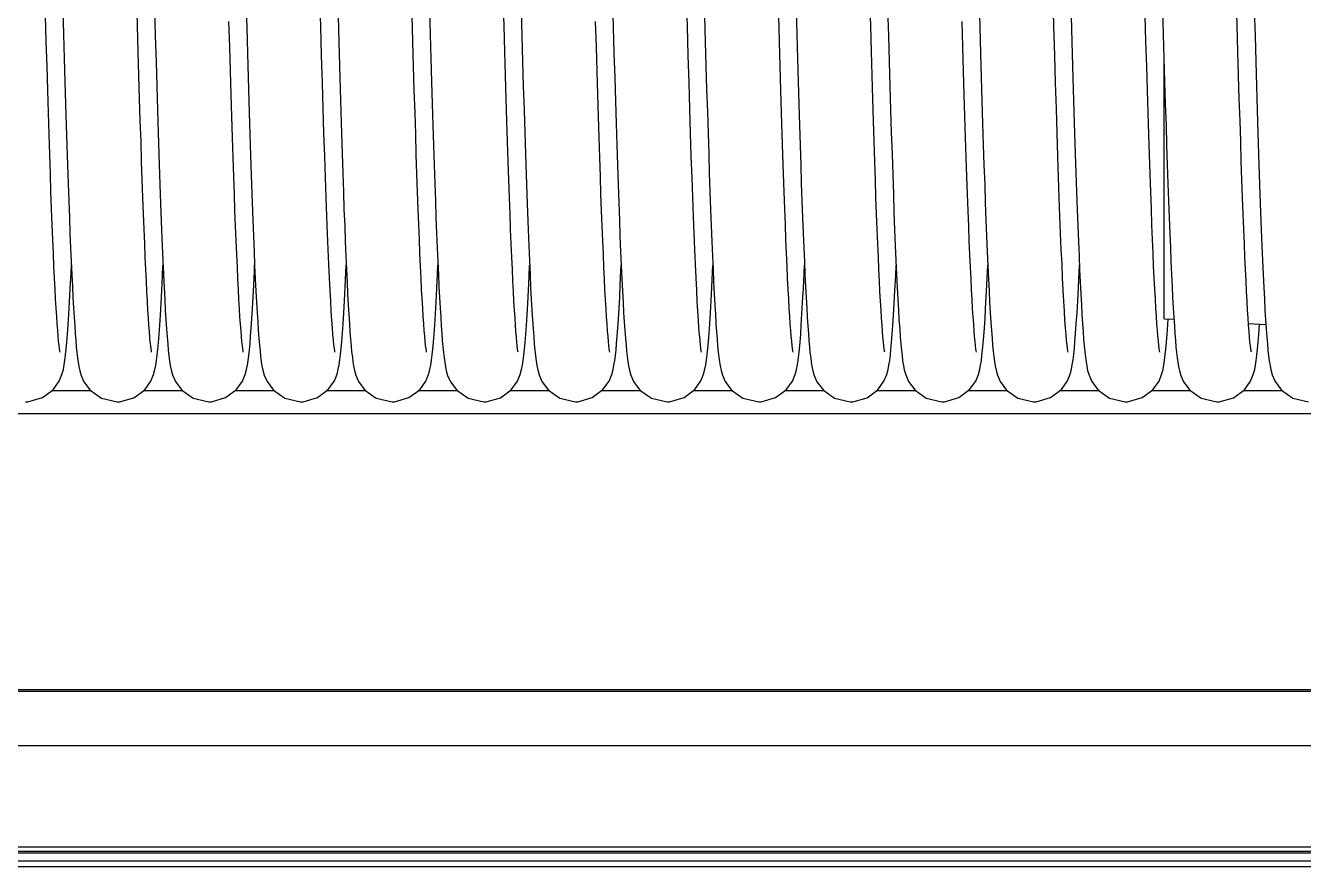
# Model space of a CAD drawing. Header units: millimetres. Extents: x 21899 to 38731, y -5425 to 3612.
# Drawn here: x 32057.5 to 32169.1, y -2806 to -2732.6 of the extents above; entities that cross this region are included whole.
import ezdxf

# ---------------------------------------------------------------- set-up
doc = ezdxf.new("R2010")
doc.units = ezdxf.units.MM

msp = doc.modelspace()

# ---------------------------------------------------------------- linework, layer by layer
at = {"color": 7, "linetype": 'Continuous'}
for p, q in [((32060.7, -2728.98), (32060.82, -2733.37)), ((32092.7, -2728.98), (32092.82, -2733.37)), ((32124.7, -2728.98), (32124.82, -2733.37)), ((32156.7, -2728.98), (32156.82, -2733.37)), ((32156.82, -2733.37), (32156.88, -2735.46)), ((32156.9, -2758.16), (32156.9, -2735.94)), ((32156.9, -2758.16), (32157.75, -2758.21)), ((32157.17, -2759.5), (32157.22, -2758.69)), ((32157.22, -2758.69), (32157.26, -2758.18)), ((32164.26, -2758.57), (32165.78, -2758.66)), ((32165.16, -2759.54), (32165.23, -2758.63)), ((32063.23, -2764.47), (32059.76, -2764.47)), ((32071.23, -2764.47), (32067.76, -2764.47)), ((32079.23, -2764.47), (32075.76, -2764.47)), ((32087.23, -2764.47), (32083.75, -2764.47)), ((32095.23, -2764.47), (32091.76, -2764.47)), ((32103.23, -2764.47), (32099.76, -2764.47)), ((32111.23, -2764.47), (32107.76, -2764.47)), ((32119.23, -2764.47), (32115.75, -2764.47)), ((32127.23, -2764.47), (32123.76, -2764.47)), ((32135.23, -2764.47), (32131.76, -2764.47)), ((32143.23, -2764.47), (32139.76, -2764.47)), ((32151.23, -2764.47), (32147.75, -2764.47)), ((32159.23, -2764.47), (32155.76, -2764.47)), ((32167.23, -2764.47), (32163.76, -2764.47)), ((32609.4, -2766.47), (31393.4, -2766.47)), ((34140.86, -2790.56), (31376.6, -2790.56)), ((34087.08, -2790.56), (31418.08, -2790.56)), ((34100.4, -2795.44), (31383.4, -2795.44)), ((31376.6, -2804.27), (34140.86, -2804.27)), ((31418.08, -2804.27), (34087.08, -2804.27)), ((31300.4, -2804.64), (34182.4, -2804.64)), ((31376.6, -2805.97), (34140.86, -2805.97)), ((31418.08, -2805.97), (34087.08, -2805.97))]:
    msp.add_line(p, q, dxfattribs=at)
at = {"color": 9, "linetype": 'Continuous'}
for p, q in [((34140.86, -2790.69), (31376.6, -2790.69)), ((34087.08, -2790.69), (31418.08, -2790.69)), ((31376.6, -2804.77), (34140.86, -2804.77)), ((31376.6, -2805.47), (34140.86, -2805.47)), ((31418.08, -2804.77), (34087.08, -2804.77)), ((31418.08, -2805.47), (34087.08, -2805.47))]:
    msp.add_line(p, q, dxfattribs=at)
at = {"color": 7, "linetype": 'Continuous'}
for points in [[(32068.51, -2761.09), (32068.49, -2760.99), (32068.46, -2760.8), (32068.43, -2760.53), (32068.39, -2760.18), (32068.35, -2759.77), (32068.31, -2759.28), (32068.27, -2758.73), (32068.23, -2758.1), (32068.18, -2757.41), (32068.14, -2756.64), (32068.09, -2755.79), (32068.05, -2754.87), (32068, -2753.87), (32067.95, -2752.78), (32067.9, -2751.62), (32067.85, -2750.36), (32067.8, -2749.02), (32067.74, -2747.58), (32067.69, -2746.05), (32067.63, -2744.43), (32067.58, -2742.71), (32067.52, -2740.89), (32067.46, -2738.97), (32067.4, -2736.95), (32067.34, -2734.83), (32067.28, -2732.6), (32067.21, -2730.27)], [(32076.74, -2730.45), (32076.81, -2732.76), (32076.87, -2734.99), (32076.93, -2737.12), (32076.99, -2739.17), (32077.05, -2741.12), (32077.11, -2742.99), (32077.17, -2744.76), (32077.23, -2746.45), (32077.28, -2748.04), (32077.34, -2749.54), (32077.39, -2750.96), (32077.45, -2752.29), (32077.5, -2753.53), (32077.56, -2754.68), (32077.61, -2755.75), (32077.66, -2756.73), (32077.71, -2757.63), (32077.77, -2758.45), (32077.82, -2759.2)], [(32084.51, -2761.09), (32084.49, -2760.97), (32084.46, -2760.75), (32084.42, -2760.44), (32084.38, -2760.04), (32084.34, -2759.55), (32084.29, -2758.97), (32084.24, -2758.29), (32084.19, -2757.51), (32084.14, -2756.64), (32084.09, -2755.66), (32084.03, -2754.59), (32083.98, -2753.4), (32083.92, -2752.11), (32083.86, -2750.72), (32083.8, -2749.21), (32083.74, -2747.58), (32083.68, -2745.83), (32083.62, -2743.97), (32083.55, -2741.97), (32083.49, -2739.85), (32083.42, -2737.59), (32083.35, -2735.2), (32083.28, -2732.67), (32083.2, -2730)], [(32100.51, -2761.09), (32100.49, -2760.99), (32100.46, -2760.8), (32100.43, -2760.53), (32100.39, -2760.18), (32100.35, -2759.77), (32100.31, -2759.28), (32100.27, -2758.73), (32100.23, -2758.1), (32100.18, -2757.41), (32100.14, -2756.64), (32100.09, -2755.79), (32100.05, -2754.87), (32100, -2753.87), (32099.95, -2752.78), (32099.9, -2751.62), (32099.85, -2750.36), (32099.8, -2749.02), (32099.74, -2747.58), (32099.69, -2746.05), (32099.63, -2744.43), (32099.58, -2742.71), (32099.52, -2740.89), (32099.46, -2738.97), (32099.4, -2736.95), (32099.34, -2734.83), (32099.28, -2732.6), (32099.21, -2730.27)], [(32108.74, -2730.45), (32108.81, -2732.76), (32108.87, -2734.99), (32108.93, -2737.12), (32108.99, -2739.17), (32109.05, -2741.12), (32109.11, -2742.99), (32109.17, -2744.76), (32109.23, -2746.45), (32109.28, -2748.04), (32109.34, -2749.54), (32109.39, -2750.96), (32109.45, -2752.29), (32109.5, -2753.53), (32109.56, -2754.68), (32109.61, -2755.75), (32109.66, -2756.73), (32109.71, -2757.63), (32109.77, -2758.45), (32109.82, -2759.2)], [(32116.51, -2761.09), (32116.49, -2760.97), (32116.46, -2760.75), (32116.42, -2760.44), (32116.38, -2760.04), (32116.34, -2759.55), (32116.29, -2758.97), (32116.24, -2758.29), (32116.19, -2757.51), (32116.14, -2756.64), (32116.09, -2755.66), (32116.03, -2754.59), (32115.98, -2753.4), (32115.92, -2752.11), (32115.86, -2750.72), (32115.8, -2749.21), (32115.74, -2747.58), (32115.68, -2745.83), (32115.62, -2743.97), (32115.55, -2741.97), (32115.49, -2739.85), (32115.42, -2737.59), (32115.35, -2735.2), (32115.28, -2732.67), (32115.2, -2730)], [(32132.51, -2761.09), (32132.49, -2760.99), (32132.46, -2760.8), (32132.43, -2760.53), (32132.39, -2760.18), (32132.35, -2759.77), (32132.31, -2759.28), (32132.27, -2758.73), (32132.23, -2758.1), (32132.18, -2757.41), (32132.14, -2756.64), (32132.09, -2755.79), (32132.05, -2754.87), (32132, -2753.87), (32131.95, -2752.78), (32131.9, -2751.62), (32131.85, -2750.36), (32131.8, -2749.02), (32131.74, -2747.58), (32131.69, -2746.05), (32131.63, -2744.43), (32131.58, -2742.71), (32131.52, -2740.89), (32131.46, -2738.97), (32131.4, -2736.95), (32131.34, -2734.83), (32131.28, -2732.6), (32131.21, -2730.27)], [(32140.74, -2730.45), (32140.81, -2732.76), (32140.87, -2734.99), (32140.93, -2737.12), (32140.99, -2739.17), (32141.05, -2741.12), (32141.11, -2742.99), (32141.17, -2744.76), (32141.23, -2746.45), (32141.28, -2748.04), (32141.34, -2749.54), (32141.39, -2750.96), (32141.45, -2752.29), (32141.5, -2753.53), (32141.56, -2754.68), (32141.61, -2755.75), (32141.66, -2756.73), (32141.71, -2757.63), (32141.77, -2758.45), (32141.82, -2759.2)], [(32148.51, -2761.09), (32148.49, -2760.97), (32148.46, -2760.75), (32148.42, -2760.44), (32148.38, -2760.04), (32148.34, -2759.55), (32148.29, -2758.97), (32148.24, -2758.29), (32148.19, -2757.51), (32148.14, -2756.64), (32148.09, -2755.66), (32148.03, -2754.59), (32147.98, -2753.4), (32147.92, -2752.11), (32147.86, -2750.72), (32147.8, -2749.21), (32147.74, -2747.58), (32147.68, -2745.83), (32147.62, -2743.97), (32147.55, -2741.97), (32147.49, -2739.85), (32147.42, -2737.59), (32147.35, -2735.2), (32147.28, -2732.67), (32147.2, -2730)], [(32164.51, -2761.09), (32164.49, -2760.99), (32164.46, -2760.8), (32164.43, -2760.53), (32164.39, -2760.18), (32164.35, -2759.77), (32164.31, -2759.28), (32164.27, -2758.73), (32164.23, -2758.1), (32164.18, -2757.41), (32164.14, -2756.64), (32164.09, -2755.79), (32164.05, -2754.87), (32164, -2753.87), (32163.95, -2752.78), (32163.9, -2751.62), (32163.85, -2750.36), (32163.8, -2749.02), (32163.74, -2747.58), (32163.69, -2746.05), (32163.63, -2744.43), (32163.58, -2742.71), (32163.52, -2740.89), (32163.46, -2738.97), (32163.4, -2736.95), (32163.34, -2734.83), (32163.28, -2732.6), (32163.21, -2730.27)], [(32060.51, -2761.09), (32060.49, -2760.97), (32060.46, -2760.77), (32060.43, -2760.49), (32060.39, -2760.13), (32060.35, -2759.7), (32060.31, -2759.19), (32060.26, -2758.62), (32060.22, -2757.97), (32060.17, -2757.24), (32060.13, -2756.44), (32060.08, -2755.57), (32060.03, -2754.61), (32059.98, -2753.57), (32059.93, -2752.45), (32059.88, -2751.25), (32059.83, -2749.96), (32059.78, -2748.57), (32059.72, -2747.09), (32059.67, -2745.52), (32059.61, -2743.84), (32059.56, -2742.07), (32059.5, -2740.19), (32059.44, -2738.21), (32059.38, -2736.14), (32059.31, -2733.97), (32059.25, -2731.72)], [(32068.76, -2731.14), (32068.83, -2733.47), (32068.89, -2735.72), (32068.95, -2737.88), (32069.02, -2739.95), (32069.08, -2741.92), (32069.14, -2743.8), (32069.2, -2745.59), (32069.26, -2747.28), (32069.31, -2748.88), (32069.37, -2750.38), (32069.43, -2751.78), (32069.48, -2753.09), (32069.54, -2754.31), (32069.59, -2755.43), (32069.65, -2756.47), (32069.7, -2757.41), (32069.75, -2758.27), (32069.81, -2759.05), (32069.86, -2759.75)], [(32084.78, -2731.78), (32084.84, -2733.98), (32084.9, -2736.1), (32084.96, -2738.14), (32085.02, -2740.1), (32085.08, -2741.97), (32085.14, -2743.76), (32085.19, -2745.47), (32085.25, -2747.09), (32085.3, -2748.62), (32085.36, -2750.06), (32085.41, -2751.42), (32085.47, -2752.69), (32085.52, -2753.87), (32085.57, -2754.98), (32085.62, -2756), (32085.67, -2756.94), (32085.72, -2757.8), (32085.77, -2758.59), (32085.82, -2759.3)], [(32092.51, -2761.09), (32092.49, -2760.97), (32092.46, -2760.77), (32092.43, -2760.49), (32092.39, -2760.13), (32092.35, -2759.7), (32092.31, -2759.19), (32092.26, -2758.62), (32092.22, -2757.97), (32092.17, -2757.24), (32092.13, -2756.44), (32092.08, -2755.57), (32092.03, -2754.61), (32091.98, -2753.57), (32091.93, -2752.45), (32091.88, -2751.25), (32091.83, -2749.96), (32091.78, -2748.57), (32091.72, -2747.09), (32091.67, -2745.52), (32091.61, -2743.84), (32091.56, -2742.07), (32091.5, -2740.19), (32091.44, -2738.21), (32091.38, -2736.14), (32091.31, -2733.97), (32091.25, -2731.72)], [(32100.76, -2731.14), (32100.83, -2733.47), (32100.89, -2735.72), (32100.95, -2737.88), (32101.02, -2739.95), (32101.08, -2741.92), (32101.14, -2743.8), (32101.2, -2745.59), (32101.26, -2747.28), (32101.31, -2748.88), (32101.37, -2750.38), (32101.43, -2751.78), (32101.48, -2753.09), (32101.54, -2754.31), (32101.59, -2755.43), (32101.65, -2756.47), (32101.7, -2757.41), (32101.75, -2758.27), (32101.81, -2759.05), (32101.86, -2759.75)], [(32116.78, -2731.78), (32116.84, -2733.98), (32116.9, -2736.1), (32116.96, -2738.14), (32117.02, -2740.1), (32117.08, -2741.97), (32117.14, -2743.76), (32117.19, -2745.47), (32117.25, -2747.09), (32117.3, -2748.62), (32117.36, -2750.06), (32117.41, -2751.42), (32117.47, -2752.69), (32117.52, -2753.87), (32117.57, -2754.98), (32117.62, -2756), (32117.67, -2756.94), (32117.72, -2757.8), (32117.77, -2758.59), (32117.82, -2759.3)], [(32124.51, -2761.09), (32124.49, -2760.97), (32124.46, -2760.77), (32124.43, -2760.49), (32124.39, -2760.13), (32124.35, -2759.7), (32124.31, -2759.19), (32124.26, -2758.62), (32124.22, -2757.97), (32124.17, -2757.24), (32124.13, -2756.44), (32124.08, -2755.57), (32124.03, -2754.61), (32123.98, -2753.57), (32123.93, -2752.45), (32123.88, -2751.25), (32123.83, -2749.96), (32123.78, -2748.57), (32123.72, -2747.09), (32123.67, -2745.52), (32123.61, -2743.84), (32123.56, -2742.07), (32123.5, -2740.19), (32123.44, -2738.21), (32123.38, -2736.14), (32123.31, -2733.97), (32123.25, -2731.72)], [(32132.76, -2731.14), (32132.83, -2733.47), (32132.89, -2735.72), (32132.95, -2737.88), (32133.02, -2739.95), (32133.08, -2741.92), (32133.14, -2743.8), (32133.2, -2745.59), (32133.26, -2747.28), (32133.31, -2748.88), (32133.37, -2750.38), (32133.43, -2751.78), (32133.48, -2753.09), (32133.54, -2754.31), (32133.59, -2755.43), (32133.65, -2756.47), (32133.7, -2757.41), (32133.75, -2758.27), (32133.81, -2759.05), (32133.86, -2759.75)], [(32148.78, -2731.78), (32148.84, -2733.98), (32148.9, -2736.1), (32148.96, -2738.14), (32149.02, -2740.1), (32149.08, -2741.97), (32149.14, -2743.76), (32149.19, -2745.47), (32149.25, -2747.09), (32149.3, -2748.62), (32149.36, -2750.06), (32149.41, -2751.42), (32149.47, -2752.69), (32149.52, -2753.87), (32149.57, -2754.98), (32149.62, -2756), (32149.67, -2756.94), (32149.72, -2757.8), (32149.77, -2758.59), (32149.82, -2759.3)], [(32156.51, -2761.09), (32156.49, -2760.97), (32156.46, -2760.77), (32156.43, -2760.49), (32156.39, -2760.13), (32156.35, -2759.7), (32156.31, -2759.19), (32156.26, -2758.62), (32156.22, -2757.97), (32156.17, -2757.24), (32156.13, -2756.44), (32156.08, -2755.57), (32156.03, -2754.61), (32155.98, -2753.57), (32155.93, -2752.45), (32155.88, -2751.25), (32155.83, -2749.96), (32155.78, -2748.57), (32155.72, -2747.09), (32155.67, -2745.52), (32155.61, -2743.84), (32155.56, -2742.07), (32155.5, -2740.19), (32155.44, -2738.21), (32155.38, -2736.14), (32155.31, -2733.97), (32155.25, -2731.72)], [(32164.76, -2731.14), (32164.83, -2733.47), (32164.89, -2735.72), (32164.95, -2737.88), (32165.02, -2739.95), (32165.08, -2741.92), (32165.14, -2743.8), (32165.2, -2745.59), (32165.26, -2747.28), (32165.31, -2748.88), (32165.37, -2750.38), (32165.43, -2751.78), (32165.48, -2753.09), (32165.54, -2754.31), (32165.59, -2755.43), (32165.65, -2756.47), (32165.7, -2757.41), (32165.75, -2758.27), (32165.81, -2759.05), (32165.86, -2759.75)], [(32076.51, -2761.09), (32076.49, -2760.98), (32076.46, -2760.78), (32076.43, -2760.5), (32076.39, -2760.14), (32076.35, -2759.72), (32076.31, -2759.22), (32076.27, -2758.64), (32076.22, -2758), (32076.18, -2757.29), (32076.13, -2756.5), (32076.08, -2755.63), (32076.04, -2754.69), (32075.99, -2753.66), (32075.94, -2752.56), (32075.89, -2751.37), (32075.84, -2750.1), (32075.78, -2748.74), (32075.73, -2747.28), (32075.68, -2745.74), (32075.62, -2744.1), (32075.57, -2742.36), (32075.51, -2740.52), (32075.45, -2738.58), (32075.39, -2736.55), (32075.33, -2734.43), (32075.26, -2732.22)], [(32108.51, -2761.09), (32108.49, -2760.98), (32108.46, -2760.78), (32108.43, -2760.5), (32108.39, -2760.14), (32108.35, -2759.72), (32108.31, -2759.22), (32108.27, -2758.64), (32108.22, -2758), (32108.18, -2757.29), (32108.13, -2756.5), (32108.08, -2755.63), (32108.04, -2754.69), (32107.99, -2753.66), (32107.94, -2752.56), (32107.89, -2751.37), (32107.84, -2750.1), (32107.78, -2748.74), (32107.73, -2747.28), (32107.68, -2745.74), (32107.62, -2744.1), (32107.57, -2742.36), (32107.51, -2740.52), (32107.45, -2738.58), (32107.39, -2736.55), (32107.33, -2734.43), (32107.26, -2732.22)], [(32140.51, -2761.09), (32140.49, -2760.98), (32140.46, -2760.78), (32140.43, -2760.5), (32140.39, -2760.14), (32140.35, -2759.72), (32140.31, -2759.22), (32140.27, -2758.64), (32140.22, -2758), (32140.18, -2757.29), (32140.13, -2756.5), (32140.08, -2755.63), (32140.04, -2754.69), (32139.99, -2753.66), (32139.94, -2752.56), (32139.89, -2751.37), (32139.84, -2750.1), (32139.78, -2748.74), (32139.73, -2747.28), (32139.68, -2745.74), (32139.62, -2744.1), (32139.57, -2742.36), (32139.51, -2740.52), (32139.45, -2738.58), (32139.39, -2736.55), (32139.33, -2734.43), (32139.26, -2732.22)], [(32060.82, -2733.37), (32060.88, -2735.46), (32060.94, -2737.48), (32061, -2739.41), (32061.06, -2741.27), (32061.11, -2743.05), (32061.17, -2744.74), (32061.22, -2746.35), (32061.28, -2747.88), (32061.33, -2749.33), (32061.38, -2750.69), (32061.44, -2751.98), (32061.49, -2753.18), (32061.54, -2754.3), (32061.59, -2755.35), (32061.64, -2756.31), (32061.69, -2757.21), (32061.74, -2758.03), (32061.79, -2758.78), (32061.84, -2759.46), (32061.88, -2760.07), (32061.93, -2760.63), (32061.98, -2761.12), (32062.04, -2761.57), (32062.09, -2761.97), (32062.15, -2762.34), (32062.23, -2762.7), (32062.35, -2763.11), (32062.59, -2763.67), (32063.15, -2764.41), (32064.13, -2765.1), (32065.5, -2765.41)], [(32092.82, -2733.37), (32092.88, -2735.46), (32092.94, -2737.48), (32093, -2739.41), (32093.06, -2741.27), (32093.11, -2743.05), (32093.17, -2744.74), (32093.22, -2746.35), (32093.28, -2747.88), (32093.33, -2749.33), (32093.38, -2750.69), (32093.44, -2751.98), (32093.49, -2753.18), (32093.54, -2754.3), (32093.59, -2755.35), (32093.64, -2756.31), (32093.69, -2757.21), (32093.74, -2758.03), (32093.79, -2758.78), (32093.84, -2759.46), (32093.88, -2760.07), (32093.93, -2760.63), (32093.98, -2761.12), (32094.04, -2761.57), (32094.09, -2761.97), (32094.15, -2762.34), (32094.23, -2762.7), (32094.35, -2763.11), (32094.59, -2763.67), (32095.15, -2764.41), (32096.13, -2765.1), (32097.5, -2765.41)], [(32124.82, -2733.37), (32124.88, -2735.46), (32124.94, -2737.48), (32125, -2739.41), (32125.06, -2741.27), (32125.11, -2743.05), (32125.17, -2744.74), (32125.22, -2746.35), (32125.28, -2747.88), (32125.33, -2749.33), (32125.38, -2750.69), (32125.44, -2751.98), (32125.49, -2753.18), (32125.54, -2754.3), (32125.59, -2755.35), (32125.64, -2756.31), (32125.69, -2757.21), (32125.74, -2758.03), (32125.79, -2758.78), (32125.84, -2759.46), (32125.88, -2760.07), (32125.93, -2760.63), (32125.98, -2761.12), (32126.04, -2761.57), (32126.09, -2761.97), (32126.15, -2762.34), (32126.23, -2762.7), (32126.35, -2763.11), (32126.59, -2763.67), (32127.15, -2764.41), (32128.13, -2765.1), (32129.5, -2765.41)], [(32156.88, -2735.46), (32156.94, -2737.48), (32157, -2739.41), (32157.06, -2741.27), (32157.11, -2743.05), (32157.17, -2744.74), (32157.22, -2746.35), (32157.28, -2747.88), (32157.33, -2749.33), (32157.38, -2750.69), (32157.44, -2751.98), (32157.49, -2753.18), (32157.54, -2754.3), (32157.59, -2755.35), (32157.64, -2756.31), (32157.69, -2757.21), (32157.74, -2758.03), (32157.79, -2758.78)], [(32061.17, -2759.5), (32061.22, -2758.69), (32061.28, -2757.77), (32061.34, -2756.71), (32061.41, -2755.53), (32061.47, -2754.21), (32061.5, -2753.49)], [(32069.16, -2759.54), (32069.22, -2758.74), (32069.28, -2757.84), (32069.34, -2756.83), (32069.4, -2755.69), (32069.46, -2754.42), (32069.5, -2753.49)], [(32077.15, -2759.69), (32077.2, -2758.97), (32077.26, -2758.17), (32077.31, -2757.28), (32077.37, -2756.29), (32077.42, -2755.2), (32077.48, -2754.02), (32077.5, -2753.49)], [(32085.17, -2759.42), (32085.23, -2758.6), (32085.29, -2757.66), (32085.35, -2756.61), (32085.41, -2755.42), (32085.47, -2754.1), (32085.5, -2753.49)], [(32093.17, -2759.5), (32093.22, -2758.69), (32093.28, -2757.77), (32093.34, -2756.71), (32093.41, -2755.53), (32093.47, -2754.21), (32093.5, -2753.49)], [(32101.16, -2759.54), (32101.22, -2758.74), (32101.28, -2757.84), (32101.34, -2756.83), (32101.4, -2755.69), (32101.46, -2754.42), (32101.5, -2753.49)], [(32109.15, -2759.69), (32109.2, -2758.97), (32109.26, -2758.17), (32109.31, -2757.28), (32109.37, -2756.29), (32109.42, -2755.2), (32109.48, -2754.02), (32109.5, -2753.49)], [(32117.17, -2759.42), (32117.23, -2758.6), (32117.29, -2757.66), (32117.35, -2756.61), (32117.41, -2755.42), (32117.47, -2754.1), (32117.5, -2753.49)], [(32125.17, -2759.5), (32125.22, -2758.69), (32125.28, -2757.77), (32125.34, -2756.71), (32125.41, -2755.53), (32125.47, -2754.21), (32125.5, -2753.49)], [(32133.16, -2759.54), (32133.22, -2758.74), (32133.28, -2757.84), (32133.34, -2756.83), (32133.4, -2755.69), (32133.46, -2754.42), (32133.5, -2753.49)], [(32141.15, -2759.69), (32141.2, -2758.97), (32141.26, -2758.17), (32141.31, -2757.28), (32141.37, -2756.29), (32141.42, -2755.2), (32141.48, -2754.02), (32141.5, -2753.49)], [(32149.17, -2759.42), (32149.23, -2758.6), (32149.29, -2757.66), (32149.35, -2756.61), (32149.41, -2755.42), (32149.47, -2754.1), (32149.5, -2753.49)], [(32057.5, -2765.41), (32057.71, -2765.41), (32058.97, -2765.05), (32059.91, -2764.36), (32060.45, -2763.6), (32060.68, -2763.03), (32060.8, -2762.6), (32060.88, -2762.2), (32060.94, -2761.79), (32061, -2761.33), (32061.05, -2760.81), (32061.11, -2760.2), (32061.17, -2759.5)], [(32065.5, -2765.41), (32065.71, -2765.41), (32066.96, -2765.06), (32067.9, -2764.37), (32068.44, -2763.62), (32068.68, -2763.04), (32068.8, -2762.61), (32068.87, -2762.22), (32068.94, -2761.81), (32069, -2761.35), (32069.05, -2760.83), (32069.11, -2760.23), (32069.16, -2759.54)], [(32069.86, -2759.75), (32069.91, -2760.37), (32069.96, -2760.92), (32070.02, -2761.41), (32070.07, -2761.85), (32070.14, -2762.24), (32070.21, -2762.63), (32070.34, -2763.07), (32070.58, -2763.65), (32071.15, -2764.41), (32072.13, -2765.1), (32073.5, -2765.41)], [(32073.5, -2765.41), (32073.72, -2765.41), (32074.97, -2765.05), (32075.91, -2764.35), (32076.45, -2763.6), (32076.68, -2763.03), (32076.8, -2762.6), (32076.87, -2762.22), (32076.94, -2761.82), (32076.99, -2761.38), (32077.05, -2760.89), (32077.1, -2760.33), (32077.15, -2759.69)], [(32077.82, -2759.2), (32077.87, -2759.86), (32077.92, -2760.46), (32077.97, -2761), (32078.02, -2761.47), (32078.08, -2761.89), (32078.14, -2762.27), (32078.22, -2762.65), (32078.34, -2763.08), (32078.58, -2763.65), (32079.14, -2764.41), (32080.13, -2765.1), (32081.5, -2765.41)], [(32081.5, -2765.41), (32081.73, -2765.41), (32082.99, -2765.04), (32083.93, -2764.34), (32084.46, -2763.58), (32084.69, -2763.01), (32084.8, -2762.58), (32084.88, -2762.18), (32084.94, -2761.76), (32085, -2761.3), (32085.06, -2760.76), (32085.11, -2760.14), (32085.17, -2759.42)], [(32085.82, -2759.3), (32085.87, -2759.95), (32085.92, -2760.53), (32085.97, -2761.04), (32086.03, -2761.51), (32086.08, -2761.92), (32086.14, -2762.29), (32086.22, -2762.67), (32086.34, -2763.09), (32086.58, -2763.65), (32087.13, -2764.4), (32088.12, -2765.09), (32089.5, -2765.41)], [(32089.5, -2765.41), (32089.71, -2765.41), (32090.97, -2765.05), (32091.91, -2764.36), (32092.45, -2763.6), (32092.68, -2763.03), (32092.8, -2762.6), (32092.88, -2762.2), (32092.94, -2761.79), (32093, -2761.33), (32093.05, -2760.81), (32093.11, -2760.2), (32093.17, -2759.5)], [(32097.5, -2765.41), (32097.71, -2765.41), (32098.96, -2765.06), (32099.9, -2764.37), (32100.44, -2763.62), (32100.68, -2763.04), (32100.8, -2762.61), (32100.87, -2762.22), (32100.94, -2761.81), (32101, -2761.35), (32101.05, -2760.83), (32101.11, -2760.23), (32101.16, -2759.54)], [(32101.86, -2759.75), (32101.91, -2760.37), (32101.96, -2760.92), (32102.02, -2761.41), (32102.07, -2761.85), (32102.14, -2762.24), (32102.21, -2762.63), (32102.34, -2763.07), (32102.58, -2763.65), (32103.15, -2764.41), (32104.13, -2765.1), (32105.5, -2765.41)], [(32105.5, -2765.41), (32105.72, -2765.41), (32106.97, -2765.05), (32107.91, -2764.35), (32108.45, -2763.6), (32108.68, -2763.03), (32108.8, -2762.6), (32108.87, -2762.22), (32108.94, -2761.82), (32108.99, -2761.38), (32109.05, -2760.89), (32109.1, -2760.33), (32109.15, -2759.69)], [(32109.82, -2759.2), (32109.87, -2759.86), (32109.92, -2760.46), (32109.97, -2761), (32110.02, -2761.47), (32110.08, -2761.89), (32110.14, -2762.27), (32110.22, -2762.65), (32110.34, -2763.08), (32110.58, -2763.65), (32111.14, -2764.41), (32112.13, -2765.1), (32113.5, -2765.41)], [(32113.5, -2765.41), (32113.73, -2765.41), (32114.99, -2765.04), (32115.93, -2764.34), (32116.46, -2763.58), (32116.69, -2763.01), (32116.8, -2762.58), (32116.88, -2762.18), (32116.94, -2761.76), (32117, -2761.3), (32117.06, -2760.76), (32117.11, -2760.14), (32117.17, -2759.42)], [(32117.82, -2759.3), (32117.87, -2759.95), (32117.92, -2760.53), (32117.97, -2761.04), (32118.03, -2761.51), (32118.08, -2761.92), (32118.14, -2762.29), (32118.22, -2762.67), (32118.34, -2763.09), (32118.58, -2763.65), (32119.13, -2764.4), (32120.12, -2765.09), (32121.5, -2765.41)], [(32121.5, -2765.41), (32121.71, -2765.41), (32122.97, -2765.05), (32123.91, -2764.36), (32124.45, -2763.6), (32124.68, -2763.03), (32124.8, -2762.6), (32124.88, -2762.2), (32124.94, -2761.79), (32125, -2761.33), (32125.05, -2760.81), (32125.11, -2760.2), (32125.17, -2759.5)], [(32129.5, -2765.41), (32129.71, -2765.41), (32130.96, -2765.06), (32131.9, -2764.37), (32132.44, -2763.62), (32132.68, -2763.04), (32132.8, -2762.61), (32132.87, -2762.22), (32132.94, -2761.81), (32133, -2761.35), (32133.05, -2760.83), (32133.11, -2760.23), (32133.16, -2759.54)], [(32133.86, -2759.75), (32133.91, -2760.37), (32133.96, -2760.92), (32134.02, -2761.41), (32134.07, -2761.85), (32134.14, -2762.24), (32134.21, -2762.63), (32134.34, -2763.07), (32134.58, -2763.65), (32135.15, -2764.41), (32136.13, -2765.1), (32137.5, -2765.41)], [(32137.5, -2765.41), (32137.72, -2765.41), (32138.97, -2765.05), (32139.91, -2764.35), (32140.45, -2763.6), (32140.68, -2763.03), (32140.8, -2762.6), (32140.87, -2762.22), (32140.94, -2761.82), (32140.99, -2761.38), (32141.05, -2760.89), (32141.1, -2760.33), (32141.15, -2759.69)], [(32141.82, -2759.2), (32141.87, -2759.86), (32141.92, -2760.46), (32141.97, -2761), (32142.02, -2761.47), (32142.08, -2761.89), (32142.14, -2762.27), (32142.22, -2762.65), (32142.34, -2763.08), (32142.58, -2763.65), (32143.14, -2764.41), (32144.13, -2765.1), (32145.5, -2765.41)], [(32145.5, -2765.41), (32145.73, -2765.41), (32146.99, -2765.04), (32147.93, -2764.34), (32148.46, -2763.58), (32148.69, -2763.01), (32148.8, -2762.58), (32148.88, -2762.18), (32148.94, -2761.76), (32149, -2761.3), (32149.06, -2760.76), (32149.11, -2760.14), (32149.17, -2759.42)], [(32149.82, -2759.3), (32149.87, -2759.95), (32149.92, -2760.53), (32149.97, -2761.04), (32150.03, -2761.51), (32150.08, -2761.92), (32150.14, -2762.29), (32150.22, -2762.67), (32150.34, -2763.09), (32150.58, -2763.65), (32151.13, -2764.4), (32152.12, -2765.09), (32153.5, -2765.41)], [(32153.5, -2765.41), (32153.71, -2765.41), (32154.97, -2765.05), (32155.91, -2764.36), (32156.45, -2763.6), (32156.68, -2763.03), (32156.8, -2762.6), (32156.88, -2762.2), (32156.94, -2761.79), (32157, -2761.33), (32157.05, -2760.81), (32157.11, -2760.2), (32157.17, -2759.5)], [(32157.79, -2758.78), (32157.84, -2759.46), (32157.88, -2760.07), (32157.93, -2760.63), (32157.98, -2761.12), (32158.04, -2761.57), (32158.09, -2761.97), (32158.15, -2762.34), (32158.23, -2762.7), (32158.35, -2763.11), (32158.59, -2763.67), (32159.15, -2764.41), (32160.13, -2765.1), (32161.5, -2765.41)], [(32161.5, -2765.41), (32161.71, -2765.41), (32162.96, -2765.06), (32163.9, -2764.37), (32164.44, -2763.62), (32164.68, -2763.04), (32164.8, -2762.61), (32164.87, -2762.22), (32164.94, -2761.81), (32165, -2761.35), (32165.05, -2760.83), (32165.11, -2760.23), (32165.16, -2759.54)], [(32165.86, -2759.75), (32165.91, -2760.37), (32165.96, -2760.92), (32166.02, -2761.41), (32166.07, -2761.85), (32166.14, -2762.24), (32166.21, -2762.63), (32166.34, -2763.07), (32166.58, -2763.65), (32167.15, -2764.41), (32168.13, -2765.1), (32169.5, -2765.41)]]:
    msp.add_lwpolyline(points, dxfattribs=at)

doc.saveas('drawing.dxf')
